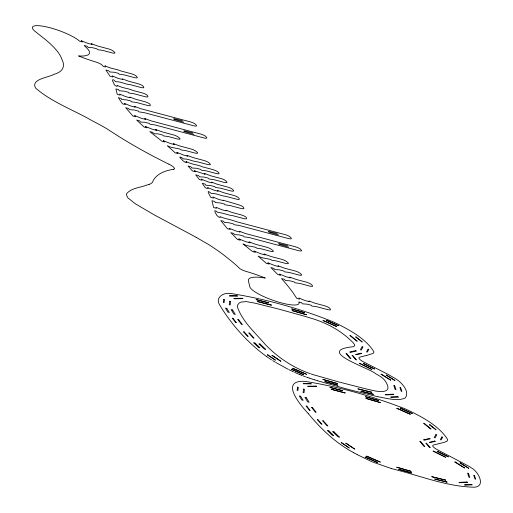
<?xml version="1.0" encoding="UTF-8"?>
<svg xmlns="http://www.w3.org/2000/svg" width="513" height="513" viewBox="0 0 513 513"><rect width="100%" height="100%" fill="white"/><g stroke="black" fill="none" stroke-linecap="round" stroke-linejoin="round"><path stroke-width="0.77" d="M367.032 355.336L373.086 353.406A36.936 8.182 19.7 0 0 373.291 353.233L373.701 352.688A34.627 7.669 19.7 0 0 373.855 351.745C365.795 338.413 348.436 329.218 333.995 322.202C301.06 308.871 266.324 299.105 231.26 293.564A37.391 8.285 19.7 0 0 229.939 293.519C223.527 292.301 215.114 297.578 219.461 304.594C231.401 324.639 247.548 342.613 266.42 356.439M366.66 355.413L359.536 357.221A12.921 2.86 19.7 0 0 363.358 361.806L387.629 374.169L395.542 378.677A34.608 7.669 19.7 0 1 397.832 380.268C402.891 384.025 409.682 391.861 405.283 397.953C397.722 401.589 386.334 398.178 377.645 396.69M173.208 169.361C165.18 170.534 155.497 174.035 152.425 182.352A76.867 17.032 19.7 0 1 149.065 184.398M377.324 396.62L349.334 389.681L317.874 380.858M182.493 120.735L174.285 118.753A1.552 0.346 19.7 0 0 173.625 118.945A1.552 0.346 19.7 0 0 175.08 119.696L183.725 122.197M192.702 132.88L184.494 130.898A1.552 0.346 19.7 0 0 183.834 131.091A1.552 0.346 19.7 0 0 185.289 131.841L193.933 134.342M277.276 233.498L269.062 231.517A1.552 0.346 19.7 0 0 268.408 231.709A1.552 0.346 19.7 0 0 269.857 232.46L278.508 234.96M287.485 245.644L279.271 243.656A1.552 0.346 19.7 0 0 278.617 243.848A1.552 0.346 19.7 0 0 280.066 244.605L288.71 247.106M317.752 380.819L314.36 379.761M391.56 468.632L372.925 462.104A37.353 8.279 19.7 0 1 370.937 461.27L357.228 454.633M391.688 468.67C419.044 475.256 446.143 486.702 474.576 487.209C486.196 486.286 478.071 471.28 471.639 468.08A34.608 7.669 19.7 0 0 469.35 466.49L437.172 449.619A12.921 2.86 19.7 0 1 433.318 445.04L444.207 442.366L446.894 441.218A36.936 8.182 19.7 0 0 447.099 441.045L447.509 440.5A34.627 7.669 19.7 0 0 447.663 439.558C439.199 425.694 420.583 415.921 405.142 408.848C372.913 396.357 339.202 386.764 305.068 381.377A37.391 8.285 19.7 0 0 303.747 381.332C279.078 380.569 301.824 406.796 308.242 413.555M314.225 379.723L313.058 379.344M311.231 374.015L312.597 374.458A48.26 10.69 19.7 0 0 313.571 374.766L339.048 382.012L365.532 388.764A86.992 19.276 19.7 0 0 370.078 389.784C376.343 391.56 393.465 394.786 386.206 382.615A78.861 17.474 19.7 0 0 384.109 379.575L381.8 377.414L378.145 375.118A33.595 7.445 19.7 0 0 376.035 373.99C370.431 368.199 313.95 350.886 353.117 346.717A33.499 7.419 19.7 0 0 354.008 346.39L354.784 345.268L353.72 343.441A78.983 17.5 19.7 0 0 350.437 340.081C338.939 329.288 324.62 322.023 309.519 317.752A84.741 18.776 19.7 0 0 305.216 316.438L279.412 309.262L254.762 303.106L246.137 301.567L241.033 302.099A59.316 13.139 19.7 0 0 239.321 302.926L237.699 304.882A91.141 20.193 19.7 0 0 237.416 306.941C242.495 321.715 255.141 332.674 265.125 344.313C277.655 357.458 293.263 367.847 310.461 373.765M312.609 379.203L310.564 378.53M310.192 378.402L309.474 378.164M309.211 378.068L308.82 377.934M308.319 377.767L307.819 377.594M307.569 377.504L307.191 377.369M306.479 377.119L305.69 376.831M305.023 376.593L303.888 376.17M303.407 375.984L303.029 375.843M302.247 375.542L301.439 375.227M301.169 375.125L300.118 374.702M299.868 374.599L299.361 374.394M294.616 372.355L297.13 373.458A37.353 8.279 19.7 0 0 299.111 374.291M293.468 371.835L292.961 371.598M292.545 371.406L288.851 369.623M168.809 164.128C147.808 153.874 127.404 142.364 107.942 129.423A82.696 18.321 19.7 0 0 95.937 122.71L92.609 120.978C73.801 110.045 52.403 102.51 35.737 88.236C29.908 78.996 49.543 77.38 53.782 74.34C61.528 72.538 66.132 67.216 61.823 59.2A163.461 36.218 19.7 0 0 45.106 39.315L35.686 31.864A26.125 5.79 19.7 0 1 45.901 26.772A26.125 5.79 19.7 0 1 79.662 41.232L82.471 41.983L81.137 40.681L88.095 43.477L92.103 44.419A36.34 8.054 19.7 0 1 91.724 44.073L91.308 43.688L97.938 46.093L108.217 48.825A4.655 1.032 19.7 0 1 113.508 51.249L114.636 52.307A4.655 1.032 19.7 0 1 111.808 52.813L102.459 50.325L97.842 49.742L96.835 48.831L92.616 47.709L88.332 47.517L86.998 46.215L84.183 45.471L86.806 48.03A44.227 9.798 19.7 0 1 78.553 55.93A44.227 9.798 19.7 0 0 95.719 61.97A6.201 1.372 19.7 0 1 102.267 65.241C102.94 66.825 107.294 67.863 104.947 65.786C111.796 69.204 115.258 68.511 121.324 71.089L131.001 73.66A4.655 1.032 19.7 0 1 136.496 76.302L137.208 77.251A4.655 1.032 19.7 0 1 134.175 77.54L124.178 74.879L119.144 74.186L118.554 73.385L114.335 72.262L109.635 71.961L108.711 70.768L105.902 70.025L110.071 76.264L112.879 77.014L112.167 75.873L118.503 78.508L122.665 79.489A36.34 8.054 19.7 0 0 122.517 79.207L122.338 78.88L128.346 81.125L137.696 83.613A4.655 1.032 19.7 0 1 143.255 86.351L143.762 87.242A4.655 1.032 19.7 0 1 140.665 87.434L130.385 84.696C125.178 84.401 121.087 81.394 115.637 81.727C112.379 77.976 111.488 79.816 113.674 83.01C113.431 85.043 118.349 88.037 117.086 85.273C123.043 88.467 127.519 88.012 133.04 90.461L141.998 92.84A4.655 1.032 19.7 0 1 147.609 95.681L147.891 96.515A4.655 1.032 19.7 0 1 144.749 96.604L134.182 93.796L128.718 92.988L128.558 92.302L124.338 91.179L119.208 90.763L118.715 89.685L115.906 88.935L117.259 94.36L120.068 95.11L119.6 94.039L125.691 96.604L129.911 97.727L129.77 97.047L135.535 99.221L144.461 101.593A4.655 1.032 19.7 0 1 150.072 104.447L150.335 105.274A4.655 1.032 19.7 0 1 147.186 105.351L136.599 102.536L131.116 101.721L130.975 101.042L126.756 99.92L121.607 99.496L121.132 98.425L118.323 97.675L122.556 103.85L125.371 104.601L124.377 103.389L130.995 106.095L135.208 107.217L134.547 106.396L140.831 108.711L190.163 121.825A4.655 1.032 19.7 0 1 195.613 124.415L196.434 125.39A4.655 1.032 19.7 0 1 193.446 125.73L143.98 112.578L139.017 111.905L138.356 111.084L134.137 109.962L129.5 109.673L128.513 108.467L125.698 107.717L132.893 116.028L135.708 116.778L134.566 115.528L141.332 118.272L145.551 119.394L144.737 118.535L151.175 120.888L200.371 133.97A4.655 1.032 19.7 0 1 205.822 136.554L206.643 137.529A4.655 1.032 19.7 0 1 203.655 137.875L154.913 124.916L150.104 124.281L149.289 123.421L145.07 122.299L140.588 122.056L139.446 120.805L136.638 120.055L144.179 127.109L146.994 127.852L145.384 126.48L152.618 129.347L156.837 130.469L155.548 129.488L162.454 131.963L173.086 134.791A4.655 1.032 19.7 0 1 178.197 137.054L179.601 138.183A4.655 1.032 19.7 0 1 176.953 138.85L168.084 136.49L163.743 135.983L162.461 134.996L158.241 133.874L154.227 133.758L152.618 132.38L149.809 131.636L161.986 141.261L164.801 142.005L163.275 140.652L170.425 143.499L174.638 144.621L174.24 144.32A36.68 8.125 19.7 0 1 173.772 143.935L173.445 143.659L180.262 146.115L190.785 148.917A4.655 1.032 19.7 0 1 195.953 151.226L197.268 152.335A4.655 1.032 19.7 0 1 194.562 152.951L185.533 150.553C183.641 150.001 181.333 150.662 179.909 149.052C175.356 147.879 171.265 147.949 167.257 145.692L175.234 152.855L178.049 153.605L176.773 152.316L183.673 155.099L187.886 156.221L186.944 155.324L193.51 157.715L203.706 160.428A4.655 1.032 19.7 0 1 209.035 162.877L210.099 163.923A4.655 1.032 19.7 0 1 207.233 164.397L197.787 161.884C192.805 161.582 188.528 158.722 183.449 158.915C180.243 156.17 178.043 156.375 181.826 159.408C182.314 161.082 189.15 164.647 185.963 161.492C193.33 165.039 196.165 164.192 202.564 166.853L212.568 169.514A4.655 1.032 19.7 0 1 217.967 172.041L218.897 173.048A4.655 1.032 19.7 0 1 215.967 173.452L206.297 170.88L201.481 170.245L200.673 169.386L196.453 168.264L191.971 168.02L190.83 166.77L188.021 166.02L192.413 170.919L195.222 171.669L194.389 170.688L205.065 174.285L204.232 173.304L210.689 175.779L220.545 178.402A4.655 1.032 19.7 0 1 225.989 180.98L226.823 181.955A4.655 1.032 19.7 0 1 223.841 182.307L214.024 179.697L209.112 179.037L208.4 178.203L204.187 177.081L199.602 176.812L198.563 175.587L195.69 174.824L199.377 179.537L202.193 180.281L201.276 179.095L207.816 181.775L212.029 182.897L211.446 182.102L217.653 184.391L227.323 186.963A4.655 1.032 19.7 0 1 232.819 189.611L233.524 190.554A4.655 1.032 19.7 0 1 230.491 190.836L220.487 188.181L215.447 187.482L214.864 186.681L210.644 185.565L205.937 185.257L205.02 184.064L202.212 183.321L205.444 187.88L208.259 188.63L207.476 187.476L213.883 190.124L218.096 191.246L217.647 190.483L223.719 192.741L233.171 195.254A4.655 1.032 19.7 0 1 238.712 197.967L239.289 198.871A4.655 1.032 19.7 0 1 236.204 199.089L226.009 196.383C220.834 196.101 216.736 193.068 211.324 193.42C205.341 188.579 209.375 194.324 210.676 197.345L213.485 198.095L212.959 197.005L219.109 199.589L223.296 200.506A36.68 8.125 19.7 0 0 223.206 200.224L237.981 204.604A4.655 1.032 19.7 0 1 243.579 207.432L243.899 208.272A4.655 1.032 19.7 0 1 240.764 208.381L230.247 205.585L224.822 204.783L224.623 204.084L220.404 202.962L215.306 202.558L214.78 201.468L211.965 200.724L213.613 207.547L216.428 208.297L215.986 207.233L222.046 209.791L226.265 210.914L226.156 210.234L231.889 212.408L240.757 214.767A4.655 1.032 19.7 0 1 246.375 217.627L246.606 218.442A4.655 1.032 19.7 0 1 243.457 218.512L232.825 215.684C227.509 215.127 223.027 212.715 217.711 212.395C213.639 208.644 214.485 211.715 216.159 214.081C216.332 215.992 221.507 219.07 220.039 216.601C225.643 219.122 230.459 219.301 236.204 221.629L284.946 234.588A4.655 1.032 19.7 0 1 290.396 237.173L291.217 238.147A4.655 1.032 19.7 0 1 288.229 238.494L239.026 225.412L233.986 224.713L233.402 223.918L229.183 222.796L224.47 222.488L223.559 221.302L220.75 220.552L227.406 228.721L230.215 229.465L229.157 228.24L235.839 230.959L240.058 232.081L239.327 231.248L245.682 233.582L295.155 246.734A4.655 1.032 19.7 0 1 300.599 249.318L301.42 250.293A4.655 1.032 19.7 0 1 298.431 250.633L249.1 237.519L244.207 236.865L243.547 236.102L239.257 234.903L234.697 234.64L233.633 233.409L230.824 232.658L237.513 239.488L240.328 240.231L238.744 238.866L245.951 241.726L250.171 242.848L248.914 241.873L255.788 244.348L266.382 247.163A4.655 1.032 19.7 0 1 271.512 249.44L272.89 250.562A4.655 1.032 19.7 0 1 270.216 251.21L261.29 248.837C259.386 248.311 257.109 248.933 255.666 247.343C251.114 246.182 247.035 246.234 243.015 243.976L252.633 251.601L255.442 252.351L253.884 250.992L261.066 253.845L265.285 254.967L264.048 253.993L270.909 256.462L281.477 259.27A4.655 1.032 19.7 0 1 286.62 261.566L287.973 262.682A4.655 1.032 19.7 0 1 285.292 263.316L276.327 260.937C274.429 260.399 272.14 261.034 270.704 259.443C266.151 258.276 262.072 258.334 258.052 256.077L266.343 263.336L269.158 264.086L267.818 262.784L274.782 265.58L278.783 266.523A36.34 8.054 19.7 0 1 278.405 266.176L277.988 265.792L284.619 268.196L294.898 270.928A4.655 1.032 19.7 0 1 300.188 273.346L301.317 274.404A4.655 1.032 19.7 0 1 298.489 274.917L289.146 272.429L284.529 271.845L283.522 270.935L279.303 269.812L275.013 269.62L273.679 268.318L270.864 267.568L277.822 274.558L280.63 275.301L279.495 274.057L286.254 276.796L290.473 277.918L289.665 277.065L296.097 279.418L306.094 282.073A4.655 1.032 19.7 0 1 311.494 284.606L312.417 285.606A4.655 1.032 19.7 0 1 309.48 286.004L299.804 283.433L294.988 282.798L294.18 281.938L289.967 280.816L285.472 280.573L284.343 279.322L281.528 278.572L285.773 283.49A497.86 110.301 19.7 0 1 293.026 292.737L296.751 298.367L299.566 299.117L298.848 297.976L305.19 300.612L309.352 301.593A36.34 8.054 19.7 0 0 309.204 301.311M288.12 369.257L275.68 362.441M357.061 454.544L353.912 452.819M196.421 237.481L209.49 245.047L219.551 251.832A431.741 95.649 19.7 0 1 231.786 261.418A163.461 36.218 19.7 0 1 239.372 268.222A6.201 1.372 19.7 0 0 246.041 271.396A44.227 9.798 19.7 0 1 265.234 278.033A41.919 9.285 19.7 0 0 248.504 281.304L249.78 286.587A26.125 5.79 19.7 0 0 276.911 301.606A26.125 5.79 19.7 0 0 298.79 301.939L301.606 302.689L302.317 303.824L307.229 304.183L311.442 305.306L311.833 306.056L317.066 306.8L327.352 309.531A4.655 1.032 19.7 0 0 330.449 309.345L329.936 308.454A4.655 1.032 19.7 0 0 324.376 305.716L315.027 303.228L309.018 300.984L309.204 301.311M353.733 452.716C335.919 443.161 321.016 429.105 308.255 413.574M274.91 361.973L272.685 360.601M271.557 359.882L269.28 358.395M268.703 358.003L266.484 356.477M174.093 169.078A12.344 2.738 19.7 0 0 173.958 167.527A12.011 2.661 19.7 0 0 168.944 164.186M174.029 169.117A11.44 2.533 19.7 0 1 173.279 169.354M149.078 184.404A120.273 26.644 19.7 0 1 148.097 184.731L146.564 185.167C140.017 187.655 131.495 187.957 126.666 193.606L126.41 194.921L127.833 197.806L135.285 203.764L154.541 215.056L192.099 235.121A210.343 46.6 19.7 0 1 196.421 237.481M223.822 299.355L223.296 302.446L224.027 302.702L224.553 299.611L223.822 299.355M229.818 301.259L229.234 304.696L230.113 305.004L230.696 301.567L229.818 301.259M297.63 387.168L297.104 390.258L297.835 390.515L298.361 387.418L297.63 387.168M303.625 389.072L303.042 392.509L303.92 392.817L304.504 389.38L303.625 389.072M362.107 346.743L360.395 349.776L361.267 350.097L362.98 347.064L362.107 346.743M368.103 349.129L366.558 351.86L367.282 352.13L368.828 349.398L368.103 349.129M435.915 434.556L434.203 437.589L435.075 437.91L436.794 434.877L435.915 434.556M441.911 436.941L440.366 439.673L441.09 439.936L442.636 437.211L441.911 436.941M293.019 368.34L292.686 368.43L306.575 374.31L293.019 368.34M291.378 369.257L303.574 374.631L291.378 369.257M366.833 456.153L366.494 456.243L380.383 462.123L366.833 456.153M365.185 457.07L377.382 462.444L365.185 457.07M355.58 350.661L349.731 352.021L350.539 352.38L356.388 351.02L355.58 350.661M360.895 353.233L355.637 354.457L356.304 354.759L361.569 353.534L360.895 353.233M429.387 438.474L423.539 439.833L424.347 440.192L430.195 438.833L429.387 438.474M434.703 441.045L429.445 442.27L430.118 442.565L435.377 441.347L434.703 441.045M323.273 320.452L322.901 320.522L336.56 326.48L323.273 320.452M326.454 320.259L338.413 325.684L326.454 320.259M397.081 408.265L396.709 408.335L410.368 414.292L397.081 408.265M400.262 408.072L412.221 413.497L400.262 408.072M393.029 394.176L385.141 394.574L385.885 394.939L393.772 394.542L393.029 394.176M397.793 396.754L390.694 397.113L398.409 397.062L397.793 396.754M466.836 481.983L458.955 482.387L459.693 482.752L467.58 482.355L466.836 481.983M471.601 484.567L464.502 484.926L472.216 484.875L471.601 484.567M359.722 363.307L359.235 363.319L371.874 369.45L359.722 363.307M363.666 363.512L363.255 363.525L374.605 369.039L363.666 363.512M433.53 451.119L433.043 451.132L445.682 457.263L433.53 451.119M437.474 451.325L437.063 451.337L448.413 456.852L437.474 451.325M236.948 295.777L229.362 295.886L237.551 296.084L236.948 295.777M242.258 298.277L233.825 298.399L234.544 298.765L242.976 298.643L242.258 298.277M310.756 383.589L303.17 383.698L311.359 383.897L310.756 383.589M316.066 386.09L307.633 386.212L308.351 386.578L316.784 386.456L316.066 386.09M381.563 374.246L380.883 374.157L390.835 380.204L381.563 374.246M386.655 375.17L386.084 375.093L394.997 380.531L386.655 375.17M455.377 462.059L454.691 461.969L464.643 468.016L455.377 462.059M460.462 462.983L459.892 462.906L468.805 468.343L460.462 462.983M272.538 355.477L271.813 355.362L280.9 361.299L272.538 355.477M267.933 354.938L267.331 354.842L275.462 360.177L267.933 354.938M346.346 443.29L345.621 443.174L354.707 449.112L346.346 443.29M341.741 442.751L341.139 442.648L349.27 447.984L341.741 442.751M350.597 335.669L349.815 335.502L356.535 341.01L357.311 341.177L350.597 335.669M356.24 337.06L355.592 336.926L362.287 342.017L356.24 337.06M424.405 423.481L423.623 423.315L430.343 428.823L431.119 428.99L424.405 423.481M430.048 424.873L429.4 424.738L436.095 429.83L430.048 424.873M260.251 344.14L258.885 343.819L264.304 349.032L265.663 349.353L260.251 344.14M255.019 343.088L253.653 342.761L258.533 347.448L259.892 347.776L255.019 343.088M334.059 431.952L332.693 431.625L338.112 436.845L339.471 437.166L334.059 431.952M328.827 430.894L327.461 430.574L332.341 435.261L333.7 435.588L328.827 430.894M371.495 392.131L357.862 388.854L371.816 392.445L371.495 392.131M373.054 394.138L360.786 391.188L373.323 394.401L373.054 394.138M445.303 479.944L431.67 476.667L445.624 480.258L445.303 479.944M446.861 481.951L434.594 479.001L447.131 482.214L446.861 481.951M268.485 302.715L256.038 299.586L268.722 302.965L268.485 302.715M271.146 304.953L257.321 301.477L271.435 305.261L271.146 304.953M342.293 390.528L329.846 387.398L342.537 390.778L342.293 390.528M344.954 392.766L331.129 389.29L345.243 393.073L344.954 392.766M249.6 333.155L248.767 332.937L253.242 337.92L254.076 338.131L249.6 333.155M244.169 331.943L243.47 331.764L247.49 336.239L248.189 336.419L244.169 331.943M323.408 420.968L322.574 420.75L327.05 425.732L327.89 425.944L323.408 420.968M317.977 419.756L317.278 419.576L321.305 424.052L321.997 424.232L317.977 419.756M346.82 353.739L345.974 353.515L350.078 358.395L350.924 358.619L346.82 353.739M352.758 355.503L352.053 355.317L355.746 359.709L356.452 359.902L352.758 355.503M420.628 441.552L419.781 441.327L423.885 446.207L424.732 446.432L420.628 441.552M426.566 443.315L425.861 443.129L429.554 447.522L430.26 447.708L426.566 443.315M238.583 319.695L237.731 319.464L241.456 324.242L242.309 324.479L238.583 319.695M233.011 318.361L232.299 318.169L235.647 322.465L236.358 322.658L233.011 318.361M312.391 407.508L311.538 407.277L315.264 412.054L316.117 412.285L312.391 407.508M306.819 406.174L306.107 405.982L309.461 410.272L310.166 410.471L306.819 406.174M337.099 383.378L322.837 379.389L337.298 383.66L337.099 383.378M337.791 385.135L324.953 381.544L337.791 385.135M410.907 471.19L396.645 467.202L411.112 471.473L410.907 471.19M411.599 472.948L398.761 469.357L411.599 472.948M304.651 312.699L291.711 308.948L304.651 312.699M306.511 314.751L292.134 310.583L306.511 314.751M378.459 400.512L365.519 396.761L378.459 400.512M380.325 402.564L365.942 398.396L380.325 402.564M232.543 309.948L231.1 309.531L233.857 314.033L235.294 314.456L232.543 309.948M226.861 308.48L225.425 308.063L227.9 312.116L229.337 312.539L226.861 308.48M306.351 397.761L304.914 397.344L307.665 401.846L309.102 402.263L306.351 397.761M300.669 396.293L299.233 395.876L301.708 399.928L303.145 400.345L300.669 396.293M394.651 385.596L393.779 385.321L395.113 389.399L395.991 389.675L394.651 385.596M400.666 387.681L399.935 387.45L401.14 391.118L401.871 391.348L400.666 387.681M468.459 473.409L467.587 473.133L468.927 477.212L469.799 477.488L468.459 473.409M474.474 475.493L473.743 475.262L474.948 478.93L475.679 479.161L474.474 475.493"/></g></svg>
